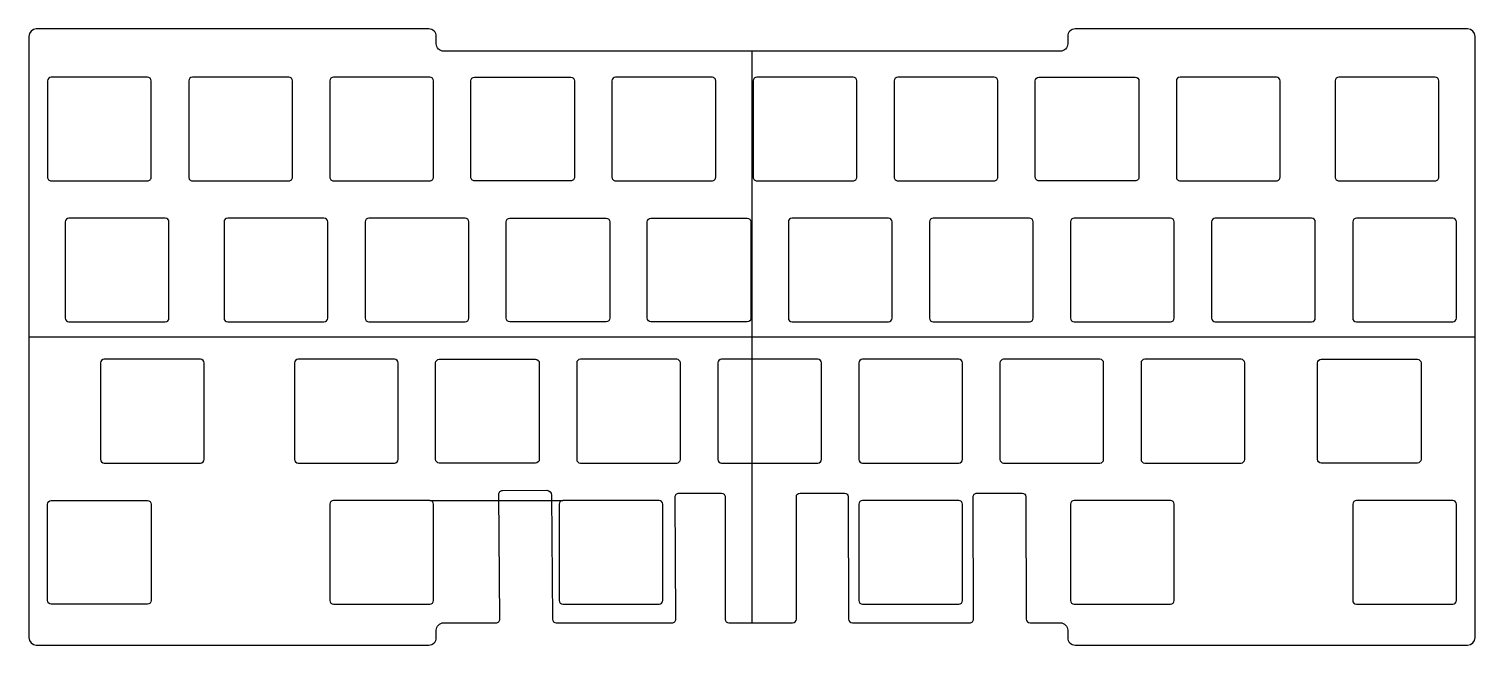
# Model space of a CAD drawing. Header units: millimetres. Extents: x 0 to 195, y -79 to 4.
import ezdxf

# ---------------------------------------------------------------- set-up
doc = ezdxf.new("R2010")
doc.units = ezdxf.units.MM
doc.layers.get('0').update_dxf_attribs({"linetype": 'CONTINUOUS'})

msp = doc.modelspace()

# ---------------------------------------------------------------- linework, layer by layer
for p, q in [((97.63, 1), (97.63, -76.2)), ((0, -37.61), (195.26, -37.61)), ((54.13, -59.68), (72.08, -59.68))]:
    msp.add_line(p, q)
for points in [[(128, -58.68), (134.1, -58.68, -0.412982), (134.6, -59.17), (134.67, -75.7, 0.412982), (135.17, -76.2), (139.26, -76.2, -0.414214), (140.26, -77.2), (140.26, -78.2, 0.414214), (141.26, -79.2), (194.26, -79.2, 0.414213), (195.26, -78.2), (195.26, 2.97, 0.414213), (194.26, 3.97), (141.26, 3.97, 0.414214), (140.26, 2.97), (140.26, 1.97, -0.414214), (139.26, 0.97), (56, 0.97, -0.414214), (55, 1.97), (55, 2.97, 0.414214), (54, 3.97), (1, 3.97, 0.414213), (0, 2.97), (0, -78.2, 0.414213), (1, -79.2), (54, -79.2, 0.414214), (55, -78.2), (55, -77.2, -0.414214), (56, -76.2), (63.08, -76.2, 0.416455), (63.58, -75.7), (63.45, -58.85, -0.414953), (63.95, -58.34), (69.93, -58.31, -0.413756), (70.58, -58.95), (70.69, -75.7, 0.412256), (71.19, -76.2), (86.84, -76.2, 0.41587), (87.34, -75.7), (87.25, -59.18, -0.41587), (87.75, -58.68), (93.52, -58.68, -0.414295), (94.02, -59.18), (94.01, -75.7, 0.414295), (94.51, -76.2), (103.12, -76.2, 0.414146), (103.62, -75.7), (103.62, -59.17, -0.414146), (104.12, -58.68), (110.12, -58.68, -0.413202), (110.62, -59.17), (110.68, -75.7, 0.413202), (111.18, -76.2), (127.05, -76.2, 0.415142), (127.55, -75.7), (127.5, -59.18, -0.415142)], [(16.52, -3.02, 0.414214), (16.02, -2.53), (3.02, -2.53, 0.414214), (2.52, -3.02), (2.52, -16.02, 0.414214), (3.02, -16.53), (16.02, -16.53, 0.414214), (16.52, -16.02)], [(22.07, -2.53, 0.414214), (21.58, -3.02), (21.58, -16.02, 0.414214), (22.07, -16.53), (35.08, -16.53, 0.414214), (35.58, -16.02), (35.58, -3.02, 0.414214), (35.08, -2.53)], [(54.62, -3.02, 0.414214), (54.13, -2.53), (41.12, -2.53, 0.414214), (40.62, -3.02), (40.62, -16.02, 0.414214), (41.12, -16.53), (54.13, -16.53, 0.414214), (54.62, -16.02)], [(60.17, -2.53), (73.17, -2.53, -0.414214), (73.67, -3.02), (73.67, -16.02, -0.414214), (73.17, -16.53), (60.17, -16.53, -0.414214), (59.68, -16.02), (59.68, -3.02, -0.414214)], [(92.22, -16.53, 0.414214), (92.73, -16.02), (92.73, -3.02, 0.414214), (92.22, -2.53), (79.22, -2.53, 0.414214), (78.72, -3.02), (78.72, -16.02, 0.414214), (79.22, -16.53)], [(97.78, -16.02, 0.414214), (98.28, -16.53), (111.28, -16.53, 0.414214), (111.78, -16.02), (111.78, -3.02, 0.414214), (111.28, -2.53), (98.28, -2.53, 0.414214), (97.78, -3.02)], [(116.83, -3.02), (116.83, -16.02, 0.414214), (117.33, -16.53), (130.32, -16.53, 0.414214), (130.82, -16.02), (130.82, -3.02, 0.414214), (130.32, -2.53), (117.33, -2.53, 0.414214)], [(149.88, -3.02), (149.88, -16.02, -0.414214), (149.38, -16.53), (136.38, -16.53, -0.414214), (135.88, -16.02), (135.88, -3.02, -0.414214), (136.38, -2.53), (149.38, -2.53, -0.414214)], [(155.43, -2.53, 0.414214), (154.93, -3.02), (154.93, -16.02, 0.414214), (155.43, -16.53), (168.43, -16.53, 0.414214), (168.93, -16.02), (168.93, -3.02, 0.414214), (168.43, -2.53)], [(176.86, -2.53, 0.414214), (176.36, -3.02), (176.36, -16.02, 0.414214), (176.86, -16.53), (189.86, -16.53, 0.414214), (190.36, -16.02), (190.36, -3.02, 0.414214), (189.86, -2.53)], [(4.91, -22.07), (4.91, -35.08, 0.414214), (5.41, -35.58), (18.41, -35.58, 0.414214), (18.91, -35.08), (18.91, -22.07, 0.414214), (18.41, -21.58), (5.41, -21.58, 0.414214)], [(39.84, -35.58, 0.414214), (40.34, -35.08), (40.34, -22.07, 0.414214), (39.84, -21.58), (26.84, -21.58, 0.414214), (26.34, -22.07), (26.34, -35.08, 0.414214), (26.84, -35.58)], [(45.39, -35.08, 0.414214), (45.89, -35.58), (58.89, -35.58, 0.414214), (59.39, -35.08), (59.39, -22.07, 0.414214), (58.89, -21.58), (45.89, -21.58, 0.414214), (45.39, -22.07)], [(64.94, -21.58), (77.94, -21.58, -0.414214), (78.44, -22.07), (78.44, -35.08, -0.414214), (77.94, -35.58), (64.94, -35.58, -0.414214), (64.44, -35.08), (64.44, -22.07, -0.414214)], [(83.99, -21.58), (96.99, -21.58, -0.414214), (97.49, -22.07), (97.49, -35.08, -0.414214), (96.99, -35.58), (83.99, -35.58, -0.414214), (83.49, -35.08), (83.49, -22.07, -0.414214)], [(116.04, -35.58, 0.414214), (116.54, -35.08), (116.54, -22.07, 0.414214), (116.04, -21.58), (103.04, -21.58, 0.414214), (102.54, -22.07), (102.54, -35.08, 0.414214), (103.04, -35.58)], [(122.09, -35.58), (135.09, -35.58, 0.414214), (135.59, -35.08), (135.59, -22.07, 0.414214), (135.09, -21.58), (122.09, -21.58, 0.414214), (121.59, -22.07), (121.59, -35.08, 0.414214)], [(154.14, -35.58, 0.414214), (154.64, -35.08), (154.64, -22.07, 0.414214), (154.14, -21.58), (141.14, -21.58, 0.414214), (140.64, -22.07), (140.64, -35.08, 0.414214), (141.14, -35.58)], [(159.69, -22.07), (159.69, -35.08, 0.414214), (160.19, -35.58), (173.19, -35.58, 0.414214), (173.69, -35.08), (173.69, -22.07, 0.414214), (173.19, -21.58), (160.19, -21.58, 0.414214)], [(179.24, -35.58), (192.24, -35.58, 0.414214), (192.74, -35.08), (192.74, -22.07, 0.414214), (192.24, -21.58), (179.24, -21.58, 0.414214), (178.74, -22.07), (178.74, -35.08, 0.414214)], [(9.67, -41.12), (9.67, -54.13, 0.414214), (10.17, -54.63), (23.17, -54.63, 0.414214), (23.67, -54.13), (23.67, -41.12, 0.414214), (23.17, -40.62), (10.17, -40.62, 0.414214)], [(36.36, -40.62, 0.414214), (35.86, -41.12), (35.86, -54.13, 0.414214), (36.36, -54.63), (49.36, -54.63, 0.414214), (49.86, -54.13), (49.86, -41.12, 0.414214), (49.36, -40.62)], [(55.41, -40.62), (68.41, -40.62, -0.414214), (68.91, -41.12), (68.91, -54.13, -0.414214), (68.41, -54.63), (55.41, -54.63, -0.414214), (54.91, -54.13), (54.91, -41.12, -0.414214)], [(73.96, -41.12), (73.96, -54.13, 0.414214), (74.46, -54.63), (87.46, -54.63, 0.414214), (87.96, -54.13), (87.96, -41.12, 0.414214), (87.46, -40.62), (74.46, -40.62, 0.414214)], [(107.01, -41.12, 0.414214), (106.51, -40.62), (93.51, -40.62, 0.414214), (93.01, -41.12), (93.01, -54.13, 0.414214), (93.51, -54.63), (106.51, -54.63, 0.414214), (107.01, -54.13)], [(112.06, -54.13, 0.414214), (112.56, -54.63), (125.56, -54.63, 0.414214), (126.06, -54.13), (126.06, -41.12, 0.414214), (125.56, -40.62), (112.56, -40.62, 0.414214), (112.06, -41.12)], [(145.11, -41.12, 0.414214), (144.61, -40.62), (131.61, -40.62, 0.414214), (131.11, -41.12), (131.11, -54.13, 0.414214), (131.61, -54.63), (144.61, -54.63, 0.414214), (145.11, -54.13)], [(150.16, -54.13, 0.414214), (150.66, -54.63), (163.66, -54.63, 0.414214), (164.16, -54.13), (164.16, -41.12, 0.414214), (163.66, -40.62), (150.66, -40.62, 0.414214), (150.16, -41.12)], [(174.48, -40.62), (187.47, -40.62, -0.414214), (187.97, -41.12), (187.97, -54.13, -0.414214), (187.47, -54.63), (174.48, -54.63, -0.414214), (173.98, -54.13), (173.98, -41.12, -0.414214)], [(16.52, -60.17), (16.52, -73.17, -0.414214), (16.02, -73.67), (3.02, -73.67, -0.414214), (2.52, -73.17), (2.52, -60.17, -0.414214), (3.02, -59.68), (16.02, -59.68, -0.414214)], [(54.13, -73.67, 0.414214), (54.62, -73.17), (54.62, -60.17, 0.414214), (54.13, -59.68), (41.12, -59.68, 0.414214), (40.62, -60.17), (40.62, -73.17, 0.414214), (41.12, -73.67)], [(72.08, -59.68, 0.414214), (71.58, -60.17), (71.58, -73.17, 0.414214), (72.08, -73.67), (85.08, -73.67, 0.414214), (85.58, -73.17), (85.58, -60.17, 0.414214), (85.08, -59.68)], [(112.06, -60.17), (112.06, -73.17, 0.414214), (112.56, -73.67), (125.56, -73.67, 0.414214), (126.06, -73.17), (126.06, -60.17, 0.414214), (125.56, -59.68), (112.56, -59.68, 0.414214)], [(141.14, -59.68, 0.414214), (140.64, -60.17), (140.64, -73.17, 0.414214), (141.14, -73.67), (154.14, -73.67, 0.414214), (154.64, -73.17), (154.64, -60.17, 0.414214), (154.14, -59.68)], [(178.74, -60.17), (178.74, -73.17, 0.414214), (179.24, -73.67), (192.24, -73.67, 0.414214), (192.74, -73.17), (192.74, -60.17, 0.414214), (192.24, -59.68), (179.24, -59.68, 0.414214)]]:
    msp.add_lwpolyline(points, format="xyb", close=True)

doc.saveas('drawing.dxf')
